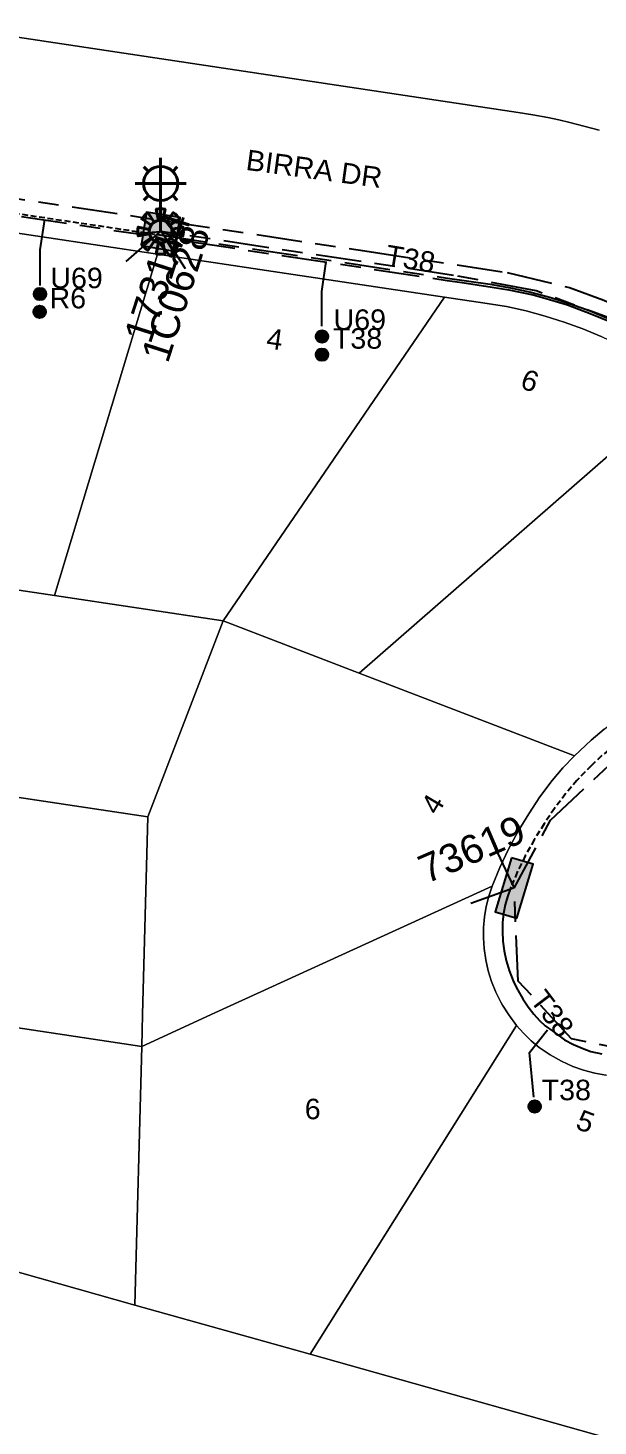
# Model space of a CAD drawing. Header units: metres. Extents: x 300268 to 302887, y 6172399 to 6173904.
# Drawn here: x 300960.1 to 301010.2, y 6173471.9 to 6173594.7 of the extents above; entities that cross this region are included whole.
import ezdxf
from ezdxf.enums import TextEntityAlignment as Align

# ---------------------------------------------------------------- set-up
doc = ezdxf.new("R2010")
doc.units = ezdxf.units.M
doc.linetypes.add('Cable Exist UG', pattern=[8.2, 4, -1.2, 1.8, -1.2])
doc.linetypes.add('DASHED', pattern=[0.75, 0.5, -0.25])
doc.layers.get('0').update_dxf_attribs({"color": 6})
doc.layers.add('Cadastre Land Parcels_SP_EXT', color=9, linetype='Continuous', lineweight=5)
doc.layers.add('Cadastre Roads_SP_EXT', color=9, linetype='Continuous', lineweight=5)
for name, color, linetype in [('Duct_SP_EXT', 7, 'Continuous'), ('Equip_SP_SL_EXT', 7, 'Continuous'), ('Mains_HV_EXT', 7, 'Continuous'), ('Mains_LV_EXT', 7, 'Continuous'), ('Mains_SL_EXT', 7, 'Continuous'), ('SupportsUG_SP_LV_EXT', 7, 'Continuous'), ('SupportsUG_SP_LV_SL_EXT', 7, 'Continuous'), ('Trench_SP_EXT', 7, 'Continuous')]:
    doc.layers.add(name, color=color, linetype=linetype)
doc.layers.add('UNKNOWN_FEATURES', color=1, linetype='DASHED', plot=False)
doc.styles.add('COLUMN_LABEL', font='arial.ttf')
doc.styles.add('iecARIAL', font='arial.ttf', dxfattribs={"height": 2})
doc.styles.add('POLE_LABEL', font='arial.ttf')
doc.styles.get("Standard").update_dxf_attribs({"font": 'arial.ttf'})

# ---------------------------------------------------------------- blocks, each defined once
blk = doc.blocks.new('COLUMN_EXT')
blk.add_hatch(color=256).paths.add_polyline_path([(-1.49, 1.48), (-1.49, -1.49), (1.48, -1.49), (1.48, 1.48)])
blk.add_lwpolyline([(-1.49, -1.49), (1.48, -1.49), (1.48, 1.48), (-1.49, 1.48)], close=True)
for tag, height, style, flags, p in [('ASSET_NUM', 2.5, 'COLUMN_LABEL', 8, (2, 2)), ('STRUCTURE_PLANT_NUMBER', 0.2, 'POLE_LABEL', 9, (1.81, 0.03)), ('STREET_CODE', 0.2, 'COLUMN_LABEL', 9, (1.81, -0.2))]:
    blk.add_attdef(tag, text='', height=height, dxfattribs=dict(style=style, flags=flags)).set_placement(p, align=Align.MIDDLE_LEFT)
at = {"flags": 9}
for tag, p in [('COLUMN_TYPE', (1.81, -0.4)), ('OWNED_BY', (1.81, -0.6)), ('STATE', (1.81, -0.8)), ('USAGE', (1.81, -1)), ('LEGEND', (1.81, -1.2)), ('STREETNAME', (1.81, -1.6)), ('SUBURB', (1.81, -1.8)), ('LOCATION', (1.81, -1.4)), ('NOTES', (1.81, -2))]:
    blk.add_attdef(tag, text='', height=0.2, dxfattribs=at).set_placement(p, align=Align.MIDDLE_LEFT)
at = {"flags": 1}
blk.add_attdef('Z', (1.81, -2.35), '', height=0.2, dxfattribs=at)
blk = doc.blocks.new('PILLAR_EXT')
blk.add_hatch(color=256).paths.add_polyline_path([(-2.475, 0.99), (-2.475, -0.99), (2.475, -0.99), (2.475, 0.99)])
blk.add_lwpolyline([(-2.475, -0.99), (2.475, -0.99), (2.475, 0.99), (-2.475, 0.99)], close=True)
at = {"style": 'iecARIAL', "flags": 8}
blk.add_attdef('ASSET_NUM', (1.5, 3.5), '', height=2.5, dxfattribs=at)
for tag, p, flags in [('OWNED_BY', (0, -0.2), 9), ('STATE', (0, -0.4), 9), ('SUPPORT_TYPE', (0, -0.6), 9), ('USAGE', (0, -0.8), 9), ('LEGEND', (0, -1), 9), ('LOCATION', (0, -1.2), 9), ('NOTES', (0, -1.4), 9), ('STREETNAME', (0, -1.8), 9), ('SUBURB', (0, -2), 1), ('PARENT', (0, -1.6), 9)]:
    blk.add_attdef(tag, p, '', height=0.2, dxfattribs=dict(flags=flags))
blk = doc.blocks.new('SL_LANTERN_EXT')
at = {"lineweight": 40}
for p, q in [((0, 1.97), (0, 6.47)), ((-1.46, 5.68), (-1.06, 5.28)), ((1.46, 5.68), (1.06, 5.28)), ((-2.25, 4.22), (2.25, 4.22)), ((-1.46, 2.76), (-1.06, 3.16)), ((0, 0), (0, 2.72)), ((1.46, 2.76), (1.06, 3.16))]:
    blk.add_line(p, q, dxfattribs=at)
blk.add_circle((0, 4.22), 1.5, dxfattribs=at)
at = {"style": 'iecARIAL', "flags": 8}
blk.add_attdef('ASSET_NUM', (1.5, 1.5), '', height=2.5, dxfattribs=at)
for tag, p, height, flags in [('CONSTRUCTED_VOLTAGE', (0.98, -0.65), 0.2, 9), ('CONTROL_TYPE', (0.98, -0.85), 0.2, 9), ('LANTERN_PURPOSE', (0.98, -1.05), 0.2, 9), ('LANTERN_TYPE', (0.98, -1.25), 0.2, 9), ('LNUMBER', (2.18, -3.25), 2.5, 8), ('OPERATING_VOLTAGE', (0.98, -1.65), 0.2, 9), ('ORIENTATION', (0.98, -1.85), 0.2, 9), ('OWNED_BY', (0.98, -2.05), 0.2, 9), ('STATE', (0.98, -2.25), 0.2, 9), ('NO_PHASES', (0.98, -1.45), 0.2, 9), ('USAGE', (0.98, -2.45), 0.2, 9), ('CEXIST', (0.98, -2.65), 0.2, 9), ('CNEW', (0.98, -2.85), 0.2, 9), ('CNUMBER', (0.98, -3.05), 0.2, 9), ('CREMOVE', (0.98, -3.25), 0.2, 9), ('CREPLACE', (0.98, -3.45), 0.2, 9), ('LKINGHEIGHT', (0.98, -3.65), 0.2, 9), ('LBRACKET', (0.98, -3.85), 0.2, 9), ('LBRACKETVOCAB', (0.98, -4.05), 0.2, 9), ('LCATEGORY', (0.98, -4.25), 0.2, 9), ('LCHARGE1', (0.98, -4.45), 0.2, 9), ('LCHARGE1PERCENT', (0.98, -4.65), 0.2, 9), ('LCHARGE2', (0.98, -4.85), 0.2, 9), ('LCHARGE2PERCENT', (0.98, -5.05), 0.2, 9), ('LCHARGE3', (0.98, -5.25), 0.2, 9), ('LCHARGE3PERCENT', (0.98, -5.45), 0.2, 9), ('LEXIST', (0.98, -5.65), 0.2, 9), ('LLAMP', (0.98, -5.85), 0.2, 9), ('LLAMPVOCAB', (0.98, -6.05), 0.2, 9), ('LMAST', (0.98, -6.25), 0.2, 9), ('LMASTVOCAB', (0.98, -6.45), 0.2, 9), ('LNEW', (0.98, -6.65), 0.2, 9), ('LANTNUMBER', (0.98, -6.85), 0.2, 9), ('LOUTREACH', (0.98, -7.25), 0.2, 9), ('LOUTREACHVOCAB', (0.98, -7.45), 0.2, 9), ('LRATECODE', (0.98, -7.65), 0.2, 9), ('LREMOVE', (0.98, -7.85), 0.2, 9), ('LREPLACE', (0.98, -8.05), 0.2, 9), ('LTYPE', (0.98, -8.25), 0.2, 9), ('LTYPEVOCAB', (0.98, -8.45), 0.2, 9), ('LEGEND', (0.98, -8.65), 0.2, 9), ('STREETNAME', (0.98, -9.25), 0.2, 9), ('SUBURB', (0.98, -9.45), 0.2, 1), ('LOCATION', (0.98, -8.85), 0.2, 9), ('NOTES', (0.98, -9.05), 0.2, 9)]:
    blk.add_attdef(tag, p, '', height=height, dxfattribs=dict(flags=flags))
blk = doc.blocks.new('SL_NIGHTWATCH_EXT')
at = {"lineweight": 40}
h = blk.add_hatch(color=256, dxfattribs=at)
h.paths.add_polyline_path([(0.39, 1.96, 0.098491), (-0.39, 1.96), (-0.2, 0.98, -0.098491), (0.19, 0.98)])
h.paths.add_polyline_path([(0.55, 0.83, -0.098491), (0.83, 0.56), (1.66, 1.11, 0.098491), (1.11, 1.66)])
h.paths.add_polyline_path([(0.98, 0.2, -0.098491), (0.98, -0.19), (1.96, -0.39, 0.098491), (1.96, 0.39)])
h.paths.add_polyline_path([(0.83, -0.55, -0.098491), (0.56, -0.83), (1.11, -1.66, 0.098491), (1.66, -1.11)])
h.paths.add_polyline_path([(-0.19, -0.98), (-0.39, -1.96, 0.098491), (0.39, -1.96), (0.2, -0.98, -0.098491)])
h.paths.add_polyline_path([(-0.83, -0.56), (-1.66, -1.11, 0.098491), (-1.11, -1.66), (-0.55, -0.83, -0.098491)])
h.paths.add_polyline_path([(-0.98, 0.19), (-1.96, 0.39, 0.098491), (-1.96, -0.39), (-0.98, -0.2, -0.098491)])
h.paths.add_polyline_path([(-1.11, 1.66, 0.098491), (-1.66, 1.11), (-0.83, 0.55, -0.098491), (-0.56, 0.83)])
for p, q in [((-1.16, 1.63), (-1.16, 1.63, 0)), ((-1.1, 1.64), (-1.1, 1.64, 0)), ((1.08, 1.63), (1.08, 1.63, 0)), ((-0.86, -0.57), (-0.86, -0.57, 0)), ((0.82, -0.57), (0.82, -0.57, 0)), ((1.96, -0.37), (1.96, -0.37, 0)), ((1.13, -1.65), (1.13, -1.65, 0))]:
    blk.add_line(p, q, dxfattribs=at)
for points in [[(-0.56, 0.83, 0.098491), (-0.83, 0.55), (-1.66, 1.11, -0.098491), (-1.11, 1.66)], [(-0.2, 0.98, -0.098491), (0.19, 0.98), (0.39, 1.96, 0.098491), (-0.39, 1.96)], [(0.83, 0.56), (1.66, 1.11, 0.098491), (1.11, 1.66), (0.55, 0.83, -0.098491)], [(-0.98, 0.19, 0.098491), (-0.98, -0.2), (-1.96, -0.39, -0.098491), (-1.96, 0.39)], [(0.98, -0.19), (1.96, -0.39, 0.098491), (1.96, 0.39), (0.98, 0.2, -0.098491)], [(-0.83, -0.56, 0.098491), (-0.55, -0.83), (-1.11, -1.66, -0.098491), (-1.66, -1.11)], [(0.2, -0.98), (0.39, -1.96, -0.098491), (-0.39, -1.96), (-0.19, -0.98, 0.098491)], [(0.56, -0.83), (1.11, -1.66, 0.098491), (1.66, -1.11), (0.83, -0.55, -0.098491)]]:
    blk.add_lwpolyline(points, format="xyb", close=True, dxfattribs=at)
blk.add_circle((0, 0), 1, dxfattribs=at)
blk = doc.blocks.new('CABLE_LARGE_EXT')
h = blk.add_hatch(color=256)
edge = h.paths.add_edge_path()
edge.add_arc((0, 0.55), 0.55, 0, 360)
blk.add_circle((0, 0.55), 0.55)
at = {"flags": 1}
blk.add_attdef('Z', (0, 0), '', height=0.2, dxfattribs=at)
at = {"flags": 9}
for tag, p in [('COND_CODE', (0, 0)), ('STATE', (0, -0.4)), ('XSECT_SIZE', (0, -0.6)), ('FB_REFERENCE', (0, -0.2)), ('NOTES', (0, -0.8))]:
    blk.add_attdef(tag, text='', height=0.2, dxfattribs=at).set_placement(p, align=Align.MIDDLE_LEFT)

msp = doc.modelspace()

# ---------------------------------------------------------------- linework, layer by layer
at = {"layer": 'Cadastre Land Parcels_SP_EXT', "linetype": 'Continuous'}
msp.add_lwpolyline([(300953.71, 6173594.67), (301003.16, 6173587.26), (301004.46, 6173587.04), (301005.77, 6173586.8), (301006.74, 6173586.61), (301007.7, 6173586.38), (301010.26, 6173585.7)], dxfattribs=at)
for points in [[(300971.47, 6173574.82), (300951.19, 6173577.86), (300946.64, 6173574.5), (300942.64, 6173547.79), (300962.42, 6173544.83), (300971.47, 6173574.82)], [(300996.68, 6173571.04), (300971.47, 6173574.82), (300962.42, 6173544.83), (300977.25, 6173542.61), (300996.68, 6173571.04)], [(301017.97, 6173563.14), (301016.54, 6173564.16), (301015.08, 6173565.12), (301013.58, 6173566.01), (301012.03, 6173566.82), (301010.45, 6173567.57), (301008.84, 6173568.25), (301007.2, 6173568.85), (301005.54, 6173569.37), (301003.85, 6173569.82), (301002.14, 6173570.2), (301000.42, 6173570.49), (300996.68, 6173571.04), (300977.25, 6173542.61), (300989.2, 6173538.02), (301017.97, 6173563.14)], [(301009.56, 6173532.13), (301010.71, 6173533.1), (301011.9, 6173534.01), (301027.81, 6173545.56), (301028.69, 6173551.15), (301025.67, 6173555.25), (301024.72, 6173556.52), (301023.72, 6173557.74), (301022.66, 6173558.92), (301021.56, 6173560.05), (301020.4, 6173561.13), (301019.2, 6173562.16), (301017.97, 6173563.14), (300989.2, 6173538.02), (301008.11, 6173530.76), (301009.56, 6173532.13)], [(300977.25, 6173542.61), (300962.42, 6173544.83), (300942.64, 6173547.79), (300939.97, 6173529.99), (300970.63, 6173525.4), (300977.25, 6173542.61)], [(300976.51, 6173508.19), (301000.86, 6173519.32), (301001.55, 6173520.97), (301002.31, 6173522.58), (301003.16, 6173524.16), (301004.08, 6173525.68), (301005.07, 6173527.17), (301006.14, 6173528.59), (301007.09, 6173529.71), (301008.11, 6173530.76), (300989.2, 6173538.02), (300977.25, 6173542.61), (300970.63, 6173525.4), (300970.16, 6173508.05), (300970.09, 6173505.25), (300976.51, 6173508.19)], [(300970.16, 6173508.05), (300970.63, 6173525.4), (300939.97, 6173529.99), (300937.01, 6173510.21), (300953.76, 6173507.7), (300970.09, 6173505.25), (300970.16, 6173508.05)], [(301003.01, 6173507.09), (301002.33, 6173508.01), (301001.78, 6173508.87), (301001.63, 6173509.14), (301001.19, 6173510.02), (301000.82, 6173510.94), (301000.53, 6173511.89), (301000.32, 6173512.86), (301000.18, 6173513.84), (301000.11, 6173514.77), (301000.12, 6173515.7), (301000.19, 6173516.62), (301000.35, 6173517.54), (301000.57, 6173518.44), (301000.86, 6173519.32), (300976.51, 6173508.19), (300970.09, 6173505.25), (300969.48, 6173482.54), (300984.88, 6173478.21), (301003.01, 6173507.09)], [(300970.09, 6173505.25), (300953.76, 6173507.7), (300937.01, 6173510.21), (300936.49, 6173506.75), (300954.52, 6173504.05), (300956.53, 6173500.6), (300954.45, 6173486.76), (300969.48, 6173482.54), (300970.09, 6173505.25)], [(301011.87, 6173502.6), (301010.87, 6173502.71), (301009.88, 6173502.89), (301008.91, 6173503.15), (301007.96, 6173503.48), (301006.97, 6173503.95), (301005.96, 6173504.51), (301005.01, 6173505.16), (301004.29, 6173505.75), (301003.63, 6173506.4), (301003.01, 6173507.09), (300984.88, 6173478.21), (301016.65, 6173469.28), (301014.65, 6173502.75), (301013.74, 6173502.62), (301012.8, 6173502.58), (301011.87, 6173502.6)], [(301030.84, 6173416.57), (301031.03, 6173417.83), (301034, 6173437.61), (301037.34, 6173459.91), (301037.85, 6173463.33), (301016.65, 6173469.28), (300984.88, 6173478.21), (300969.48, 6173482.54), (300954.45, 6173486.76), (300934.34, 6173492.41), (300920.91, 6173402.89), (301030.84, 6173416.57)]]:
    msp.add_lwpolyline(points, close=True, dxfattribs=at)
at = {"layer": 'Cadastre Roads_SP_EXT', "linetype": 'Continuous'}
for points in [[(301010.26, 6173585.7), (301007.7, 6173586.38), (301006.74, 6173586.61), (301005.77, 6173586.8), (301004.46, 6173587.04), (301003.16, 6173587.26), (300953.71, 6173594.67)], [(300951.19, 6173577.86), (300971.47, 6173574.82), (300996.68, 6173571.04), (301000.42, 6173570.49), (301002.14, 6173570.2), (301003.85, 6173569.82), (301005.54, 6173569.37), (301007.2, 6173568.85), (301008.84, 6173568.25), (301010.45, 6173567.57)], [(301010.71, 6173533.1), (301009.56, 6173532.13), (301008.11, 6173530.76), (301007.09, 6173529.71), (301006.14, 6173528.59), (301005.07, 6173527.17), (301004.08, 6173525.68), (301003.16, 6173524.16), (301002.31, 6173522.58), (301001.55, 6173520.97), (301000.86, 6173519.32), (301000.57, 6173518.44), (301000.35, 6173517.54), (301000.19, 6173516.62), (301000.12, 6173515.7), (301000.11, 6173514.77), (301000.18, 6173513.84), (301000.32, 6173512.86), (301000.53, 6173511.89), (301000.82, 6173510.94), (301001.19, 6173510.02), (301001.63, 6173509.14), (301001.78, 6173508.87), (301002.33, 6173508.01), (301003.01, 6173507.09), (301003.63, 6173506.4), (301004.29, 6173505.75), (301005.01, 6173505.16), (301005.96, 6173504.51), (301006.97, 6173503.95), (301007.96, 6173503.48), (301008.91, 6173503.15), (301009.88, 6173502.89), (301010.87, 6173502.71)]]:
    msp.add_lwpolyline(points, dxfattribs=at)
at = {"layer": 'Duct_SP_EXT'}
for points in [[(300961.18, 6173572.06), (300961.18, 6173575.2), (300961.58, 6173577.85)], [(300985.92, 6173568.48), (300985.92, 6173571.54), (300986.3, 6173574.16)], [(301004.52, 6173500.78), (301004.14, 6173504.7), (301005.74, 6173506.69)]]:
    msp.add_lwpolyline(points, dxfattribs=at)
at = {"layer": 'Mains_HV_EXT', "linetype": 'Cable Exist UG'}
msp.add_lwpolyline([(300931.54, 6173583.84), (300989.69, 6173575.1), (301002.19, 6173573.19), (301007.66, 6173571.87), (301010.68, 6173570.76), (301013.2, 6173569.62), (301016.39, 6173567.87), (301018.9, 6173566.2), (301021.71, 6173564.04), (301025.36, 6173560.53), (301030.16, 6173554.36), (301046.41, 6173535.4), (301055.06, 6173523.33)], dxfattribs=at)
at = {"layer": 'Mains_LV_EXT', "linetype": 'Cable Exist UG'}
for points in [[(301019.2, 6173564.75), (301012.97, 6173568.54), (301004.74, 6173571.58), (300997.47, 6173572.95), (300971.75, 6173576.8)], [(301002.81, 6173519.15), (301006.01, 6173525.11), (301016.64, 6173535.1), (301029.68, 6173544.47), (301030.84, 6173551.73), (301024.55, 6173559.95), (301019.2, 6173564.75)], [(301014.23, 6173504.63), (301007.85, 6173505.92), (301003.16, 6173510.98), (301002.81, 6173519.15)]]:
    msp.add_lwpolyline(points, dxfattribs=at)
at = {"layer": 'Mains_SL_EXT', "linetype": 'Cable Exist UG'}
for points in [[(300931.54, 6173583.84), (300934.14, 6173581.85), (300951.41, 6173579.33), (300951.41, 6173579.33), (300969.58, 6173576.61), (300971.75, 6173576.8)], [(300971.75, 6173576.8), (300974.3, 6173575.92), (300974.3, 6173575.92), (300996.92, 6173572.51), (300998.25, 6173572.33), (300998.25, 6173572.33), (301000.87, 6173571.92), (301002.34, 6173571.67), (301004.47, 6173571.23), (301005.92, 6173570.84), (301007.48, 6173570.36), (301009.49, 6173569.61), (301011.2, 6173568.9)]]:
    msp.add_lwpolyline(points, dxfattribs=at)
at = {"layer": 'Trench_SP_EXT', "linetype": 'Cable Exist UG'}
for points in [[(300971.71, 6173576.8), (300968.23, 6173573.78)], [(300971.64, 6173576.51), (300971.71, 6173576.5), (300996.95, 6173572.71), (301000.71, 6173572.17), (301002.48, 6173571.86), (301004.27, 6173571.48), (301006.03, 6173571.01), (301007.76, 6173570.46), (301009.48, 6173569.83), (301011.15, 6173569.13), (301012.8, 6173568.35), (301014.4, 6173567.51), (301015.97, 6173566.58), (301017.49, 6173565.6), (301018.98, 6173564.53), (301019.08, 6173564.45)], [(300971.75, 6173576.92), (300974.25, 6173573.02)], [(301002.8, 6173519.19), (301000.95, 6173523.14)], [(301002.76, 6173519.15), (300998.47, 6173517.62)], [(301002.53, 6173519.24), (301002.48, 6173519.13), (301002.22, 6173518.39), (301002.02, 6173517.67), (301001.88, 6173516.92), (301001.79, 6173516.14), (301001.77, 6173515.33), (301001.82, 6173514.49), (301001.92, 6173513.64), (301002.11, 6173512.78), (301002.36, 6173511.91), (301002.71, 6173511.01), (301003.1, 6173510.2), (301003.12, 6173510.18), (301003.56, 6173509.43), (301004.03, 6173508.72), (301004.54, 6173508.07), (301005.03, 6173507.52), (301005.53, 6173507.05), (301006.19, 6173506.58), (301007.24, 6173505.83), (301008.02, 6173505.42), (301008.78, 6173505.08), (301009.55, 6173504.8), (301010.5, 6173504.59)]]:
    msp.add_lwpolyline(points, dxfattribs=at)
at = {"layer": 'UNKNOWN_FEATURES'}
msp.add_lwpolyline([(300931.54, 6173583.84, 0.280342), (300933.26, 6173582.15), (300933.26, 6173582.15), (300951.43, 6173579.53), (300971.64, 6173576.51)], format="xyb", dxfattribs=at)
msp.add_lwpolyline([(301030.52, 6173551.62), (301029.41, 6173544.63), (301012.85, 6173532.71), (301011.65, 6173531.75), (301010.48, 6173530.75), (301009.56, 6173529.89), (301009.02, 6173529.34), (301009.02, 6173529.34), (301008.32, 6173528.6), (301007.32, 6173527.42), (301006.35, 6173526.14), (301005.43, 6173524.79), (301004.57, 6173523.39), (301003.78, 6173521.97), (301003.07, 6173520.55), (301002.53, 6173519.24)], dxfattribs=at)

# ---------------------------------------------------------------- block references
at = {"layer": 'Duct_SP_EXT'}
for p in [(300961.15, 6173570.76), (300961.12, 6173569.2), (300985.93, 6173567.03), (300985.92, 6173565.44), (301004.61, 6173499.42)]:
    msp.add_blockref('CABLE_LARGE_EXT', p, dxfattribs=at)
at = {"layer": 'Equip_SP_SL_EXT'}
ref = msp.add_blockref('SL_LANTERN_EXT', (300971.75, 6173576.8), dxfattribs=at)
ref.add_attrib('ASSET_NUM', '173144', dxfattribs={"layer": '0', "height": 2.5, "rotation": 72.1641, "style": 'iecARIAL'}).set_placement((300973.25, 6173578.31), align=Align.MIDDLE_RIGHT)
msp.add_blockref('SL_NIGHTWATCH_EXT', (300971.75, 6173576.8), dxfattribs=at)
at = {"layer": 'SupportsUG_SP_LV_EXT'}
ref = msp.add_blockref('PILLAR_EXT', (301002.81, 6173519.15), dxfattribs=dict(at, rotation=253.2805627767928))
ref.add_attrib('ASSET_NUM', '73619', dxfattribs={"layer": '0', "height": 2.5, "rotation": 23.2812, "style": 'iecARIAL'}).set_placement((301004.31, 6173522.65), align=Align.BOTTOM_RIGHT)
at = {"layer": 'SupportsUG_SP_LV_SL_EXT'}
ref = msp.add_blockref('COLUMN_EXT', (300971.75, 6173576.8), dxfattribs=dict(at, rotation=350.5575009487104))
ref.add_attrib('ASSET_NUM', '1C0628', dxfattribs={"layer": '0', "height": 2.5, "rotation": 72.1641, "style": 'COLUMN_LABEL'}).set_placement((300973.75, 6173577.55), align=Align.TOP_RIGHT)

# ---------------------------------------------------------------- texts
at = {"layer": 'Cadastre Land Parcels_SP_EXT'}
for s, rotation, p in [('4', 351.6964, (300980.96, 6173566.56)), ('6', 340.0234, (301003.23, 6173563.1)), ('4', 59.2154, (300996.06, 6173525.47)), ('5', 339.1, (301008.1, 6173498.07))]:
    msp.add_text(s, height=1.8, rotation=rotation, dxfattribs=at).set_placement(p)
msp.add_text('6', height=1.8, dxfattribs=at).set_placement((300984.41, 6173498.85))
at = {"layer": 'Cadastre Roads_SP_EXT'}
msp.add_text('BIRRA DR', height=1.8, rotation=352.3221, dxfattribs=at).set_placement((300979.17, 6173582.22))
at = {"layer": 'Duct_SP_EXT'}
for s, p in [('U69', (300962.06, 6173571.82)), ('R6', (300961.99, 6173570.05)), ('U69', (300986.94, 6173568.16)), ('T38', (300986.88, 6173566.51)), ('T38', (301005.22, 6173500.52))]:
    msp.add_text(s, height=1.8, dxfattribs=at).set_placement(p)
at = {"layer": 'Mains_LV_EXT'}
for rotation, p in [(350.5575, (300991.42, 6173573.87)), (307.3216, (301004.12, 6173509.31))]:
    msp.add_text('T38', height=1.8, rotation=rotation, dxfattribs=at).set_placement(p)

doc.saveas('drawing.dxf')
